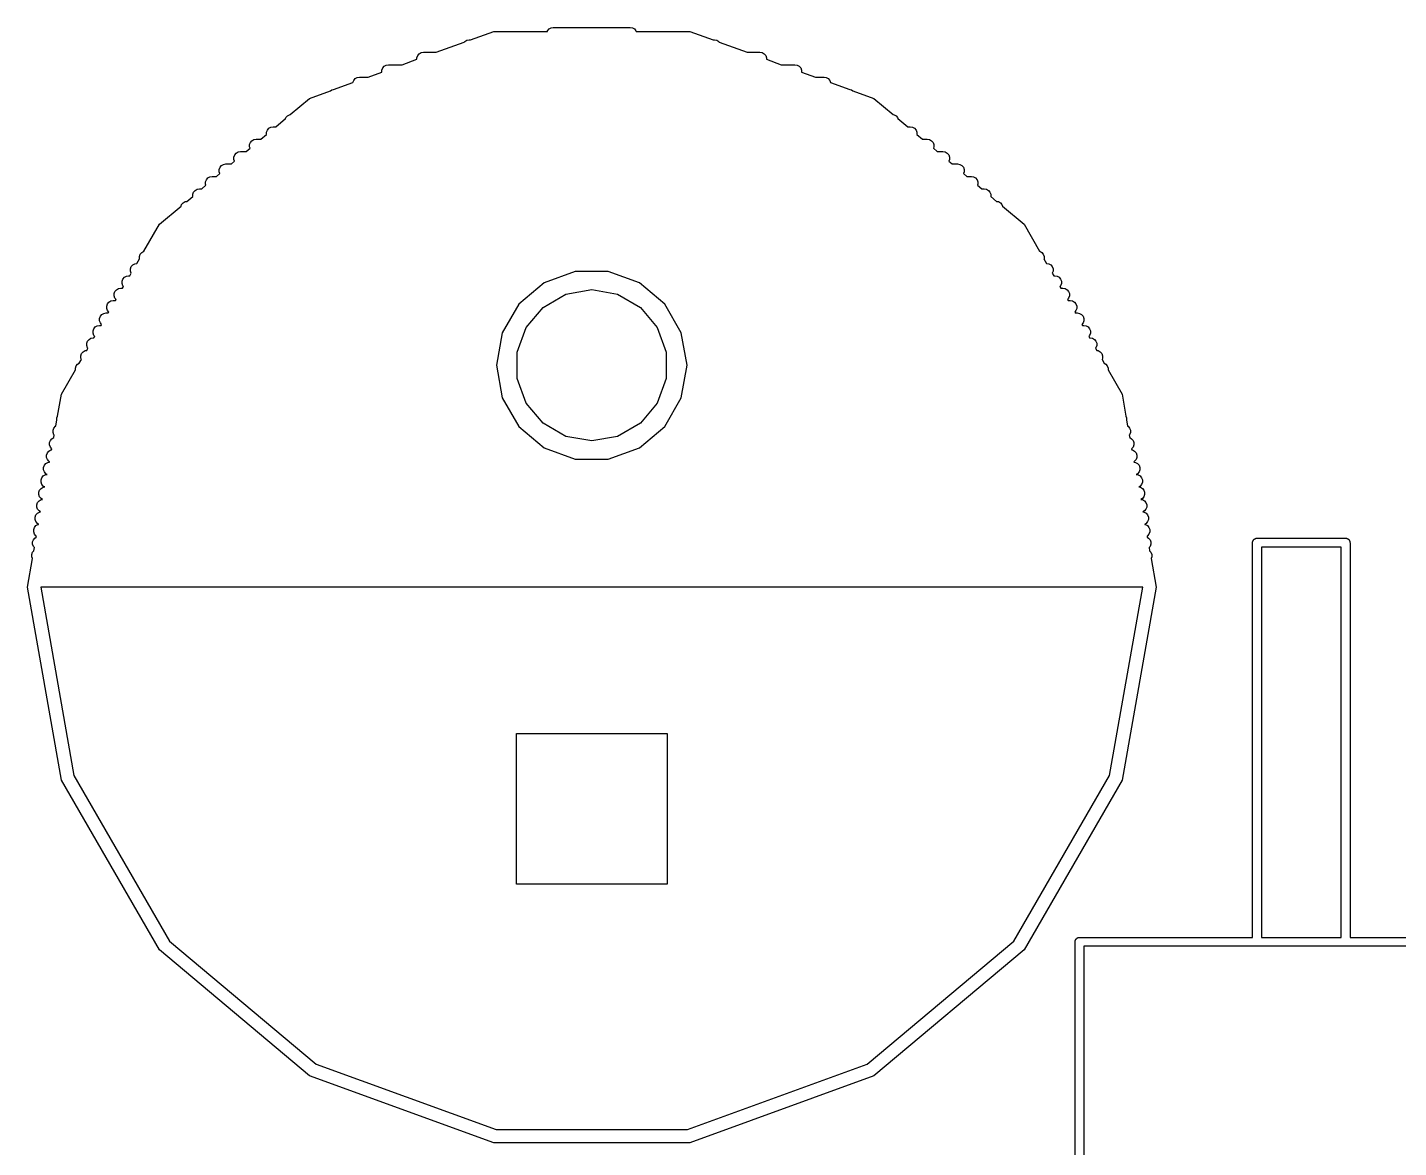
# Model space of a CAD drawing. Extents: x -2.2 to 86.5, y -78.6 to 9.2.
# Drawn here: x 37.64 to 53.1, y -11.32 to 1.31 of the extents above; entities that cross this region are included whole.
import ezdxf

# ---------------------------------------------------------------- set-up
doc = ezdxf.new("R2010")
doc.units = 0
doc.header["$MEASUREMENT"] = 0
doc.layers.add('BLACK', color=7, linetype='CONTINUOUS')

msp = doc.modelspace()

# ---------------------------------------------------------------- linework, layer by layer
at = {"layer": 'Black'}
for p, q in [((42.6318, 1.17), (42.8952, 1.26584)), ((42.8952, 1.26584), (43.4996, 1.26584)), ((43.4996, 1.26584), (43.502, 1.2725)), ((43.502, 1.2725), (43.5188, 1.29245)), ((43.5188, 1.29245), (43.5413, 1.30548)), ((43.5413, 1.30548), (43.567, 1.31)), ((43.567, 1.31), (44.433, 1.31)), ((44.433, 1.31), (44.4587, 1.30548)), ((44.4587, 1.30548), (44.4812, 1.29245)), ((44.4812, 1.29245), (44.498, 1.2725)), ((44.498, 1.2725), (44.5004, 1.26584)), ((44.5004, 1.26584), (45.1048, 1.26584)), ((45.1048, 1.26584), (45.3682, 1.17)), ((42.2472, 1.03), (42.5623, 1.14467)), ((42.5623, 1.14467), (42.5688, 1.15245)), ((42.5688, 1.15245), (42.5913, 1.16548)), ((42.5913, 1.16548), (42.617, 1.17)), ((42.617, 1.17), (42.6318, 1.17)), ((45.3682, 1.17), (45.383, 1.17)), ((45.383, 1.17), (45.4087, 1.16548)), ((45.4087, 1.16548), (45.4312, 1.15245)), ((45.4312, 1.15245), (45.4377, 1.14467)), ((45.4377, 1.14467), (45.7528, 1.03)), ((41.8626, 0.89), (42.0291, 0.95063)), ((42.0291, 0.96802), (42.038, 0.9925)), ((42.0291, 0.95063), (42.0291, 0.96802)), ((42.038, 0.9925), (42.0548, 1.01245)), ((42.0548, 1.01245), (42.0773, 1.02548)), ((42.0773, 1.02548), (42.103, 1.03)), ((42.103, 1.03), (42.2472, 1.03)), ((45.7528, 1.03), (45.897, 1.03)), ((45.897, 1.03), (45.9227, 1.02548)), ((45.9227, 1.02548), (45.9452, 1.01245)), ((45.9452, 1.01245), (45.962, 0.9925)), ((45.962, 0.9925), (45.9709, 0.96802)), ((45.9709, 0.96802), (45.9709, 0.95063)), ((45.9709, 0.95063), (46.1374, 0.89)), ((41.4779, 0.75), (41.6351, 0.80723)), ((41.6351, 0.82802), (41.644, 0.8525)), ((41.6351, 0.80723), (41.6351, 0.82802)), ((41.644, 0.8525), (41.6608, 0.87245)), ((41.6608, 0.87245), (41.6833, 0.88548)), ((41.6833, 0.88548), (41.709, 0.89)), ((41.709, 0.89), (41.8626, 0.89)), ((46.1374, 0.89), (46.291, 0.89)), ((46.291, 0.89), (46.3167, 0.88548)), ((46.3167, 0.88548), (46.3392, 0.87245)), ((46.3392, 0.87245), (46.356, 0.8525)), ((46.356, 0.8525), (46.3649, 0.82802)), ((46.3649, 0.82802), (46.3649, 0.80723)), ((46.3649, 0.80723), (46.5221, 0.75)), ((41.0897, 0.60872), (41.3071, 0.68785)), ((41.3071, 0.68802), (41.316, 0.7125)), ((41.3071, 0.68785), (41.3071, 0.68802)), ((41.316, 0.7125), (41.3328, 0.73245)), ((41.3328, 0.73245), (41.3553, 0.74548)), ((41.3553, 0.74548), (41.381, 0.75)), ((41.381, 0.75), (41.4779, 0.75)), ((46.5221, 0.75), (46.619, 0.75)), ((46.619, 0.75), (46.6447, 0.74548)), ((46.6447, 0.74548), (46.6672, 0.73245)), ((46.6672, 0.73245), (46.684, 0.7125)), ((46.684, 0.7125), (46.6929, 0.68802)), ((46.6929, 0.68802), (46.6929, 0.68785)), ((46.6929, 0.68785), (46.9103, 0.60872)), ((40.6007, 0.32713), (40.8188, 0.51009)), ((40.8188, 0.51009), (41.0552, 0.59614)), ((41.0552, 0.59614), (41.0713, 0.60548)), ((41.0713, 0.60548), (41.0897, 0.60872)), ((46.9103, 0.60872), (46.9287, 0.60548)), ((46.9287, 0.60548), (46.9448, 0.59614)), ((46.9448, 0.59614), (47.1812, 0.51009)), ((47.1812, 0.51009), (47.3993, 0.32713)), ((40.552, 0.2925), (40.5688, 0.31245)), ((40.5688, 0.31245), (40.5913, 0.32548)), ((40.5913, 0.32548), (40.6007, 0.32713)), ((47.3993, 0.32713), (47.4087, 0.32548)), ((47.4087, 0.32548), (47.4312, 0.31245)), ((47.4312, 0.31245), (47.448, 0.2925)), ((40.343, 0.1525), (40.3598, 0.17245)), ((40.3598, 0.17245), (40.3823, 0.18548)), ((40.3823, 0.18548), (40.408, 0.19)), ((40.408, 0.19), (40.4373, 0.19)), ((40.4373, 0.19), (40.5488, 0.28357)), ((40.5488, 0.28357), (40.552, 0.2925)), ((47.448, 0.2925), (47.4512, 0.28357)), ((47.4512, 0.28357), (47.5627, 0.19)), ((47.5627, 0.19), (47.592, 0.19)), ((47.592, 0.19), (47.6177, 0.18548)), ((47.6177, 0.18548), (47.6402, 0.17245)), ((47.6402, 0.17245), (47.657, 0.1525)), ((40.1431, -0.01198), (40.152, 0.0125)), ((40.152, 0.0125), (40.1688, 0.03245)), ((40.1688, 0.03245), (40.1913, 0.04548)), ((40.1913, 0.04548), (40.217, 0.05)), ((40.217, 0.05), (40.2704, 0.05)), ((40.2704, 0.05), (40.3341, 0.10345)), ((40.3341, 0.12802), (40.343, 0.1525)), ((40.3341, 0.10345), (40.3341, 0.12802)), ((47.657, 0.1525), (47.6659, 0.12802)), ((47.6659, 0.12802), (47.6659, 0.10345)), ((47.6659, 0.10345), (47.7296, 0.05)), ((47.7296, 0.05), (47.783, 0.05)), ((47.783, 0.05), (47.8087, 0.04548)), ((47.8087, 0.04548), (47.8312, 0.03245)), ((47.8312, 0.03245), (47.848, 0.0125)), ((47.848, 0.0125), (47.8569, -0.01198)), ((39.9661, -0.15198), (39.975, -0.1275)), ((39.9661, -0.17802), (39.9661, -0.15198)), ((39.975, -0.1275), (39.9918, -0.10755)), ((39.9918, -0.10755), (40.0143, -0.09452)), ((40.0143, -0.09452), (40.04, -0.09)), ((40.04, -0.09), (40.1036, -0.09)), ((40.1036, -0.09), (40.1484, -0.05242)), ((40.1431, -0.03802), (40.1431, -0.01198)), ((40.1484, -0.05242), (40.1431, -0.03802)), ((47.8569, -0.03802), (47.8516, -0.05242)), ((47.8516, -0.05242), (47.8964, -0.09)), ((47.8569, -0.01198), (47.8569, -0.03802)), ((47.8964, -0.09), (47.96, -0.09)), ((47.96, -0.09), (47.9857, -0.09452)), ((47.9857, -0.09452), (48.0082, -0.10755)), ((48.0082, -0.10755), (48.025, -0.1275)), ((48.025, -0.1275), (48.0339, -0.15198)), ((48.0339, -0.15198), (48.0339, -0.17802)), ((39.8011, -0.29198), (39.81, -0.2675)), ((39.8011, -0.31802), (39.8011, -0.29198)), ((39.81, -0.2675), (39.8268, -0.24755)), ((39.8268, -0.24755), (39.8493, -0.23452)), ((39.8493, -0.23452), (39.875, -0.23)), ((39.875, -0.23), (39.9367, -0.23)), ((39.9367, -0.23), (39.9738, -0.19895)), ((39.9738, -0.19895), (39.9661, -0.17802)), ((48.0339, -0.17802), (48.0262, -0.19895)), ((48.0262, -0.19895), (48.0633, -0.23)), ((48.0633, -0.23), (48.125, -0.23)), ((48.125, -0.23), (48.1507, -0.23452)), ((48.1507, -0.23452), (48.1732, -0.24755)), ((48.1732, -0.24755), (48.19, -0.2675)), ((48.19, -0.2675), (48.1989, -0.29198)), ((48.1989, -0.29198), (48.1989, -0.31802)), ((39.6461, -0.43198), (39.655, -0.4075)), ((39.6461, -0.45802), (39.6461, -0.43198)), ((39.6506, -0.47015), (39.6461, -0.45802)), ((39.655, -0.4075), (39.6718, -0.38755)), ((39.6718, -0.38755), (39.6943, -0.37452)), ((39.6943, -0.37452), (39.72, -0.37)), ((39.72, -0.37), (39.7699, -0.37)), ((39.7699, -0.37), (39.8083, -0.33776)), ((39.8083, -0.33776), (39.8011, -0.31802)), ((48.1989, -0.31802), (48.1917, -0.33776)), ((48.1917, -0.33776), (48.2301, -0.37)), ((48.2301, -0.37), (48.28, -0.37)), ((48.28, -0.37), (48.3057, -0.37452)), ((48.3057, -0.37452), (48.3282, -0.38755)), ((48.3282, -0.38755), (48.345, -0.4075)), ((48.345, -0.4075), (48.3539, -0.43198)), ((48.3539, -0.45802), (48.3494, -0.47015)), ((48.3539, -0.43198), (48.3539, -0.45802)), ((39.4349, -0.65107), (39.5021, -0.59468)), ((39.5021, -0.57198), (39.511, -0.5475)), ((39.5021, -0.59468), (39.5021, -0.57198)), ((39.511, -0.5475), (39.5278, -0.52755)), ((39.5278, -0.52755), (39.5503, -0.51452)), ((39.5503, -0.51452), (39.576, -0.51)), ((39.576, -0.51), (39.6031, -0.51)), ((39.6031, -0.51), (39.6506, -0.47015)), ((48.3494, -0.47015), (48.3969, -0.51)), ((48.3969, -0.51), (48.424, -0.51)), ((48.424, -0.51), (48.4497, -0.51452)), ((48.4497, -0.51452), (48.4722, -0.52755)), ((48.4722, -0.52755), (48.489, -0.5475)), ((48.489, -0.5475), (48.4979, -0.57198)), ((48.4979, -0.57198), (48.4979, -0.59468)), ((48.4979, -0.59468), (48.5651, -0.65107)), ((39.126, -0.91026), (39.3692, -0.70619)), ((39.3692, -0.70619), (39.376, -0.6875)), ((39.376, -0.6875), (39.3928, -0.66755)), ((39.3928, -0.66755), (39.4153, -0.65452)), ((39.4153, -0.65452), (39.4349, -0.65107)), ((48.5651, -0.65107), (48.5847, -0.65452)), ((48.5847, -0.65452), (48.6072, -0.66755)), ((48.6072, -0.66755), (48.624, -0.6875)), ((48.624, -0.6875), (48.6308, -0.70619)), ((48.6308, -0.70619), (48.874, -0.91026)), ((38.9506, -1.21412), (39.126, -0.91026)), ((48.874, -0.91026), (49.0494, -1.21412)), ((38.909, -1.2475), (38.9258, -1.22755)), ((38.9258, -1.22755), (38.9483, -1.21452)), ((38.9483, -1.21452), (38.9506, -1.21412)), ((49.0494, -1.21412), (49.0517, -1.21452)), ((49.0517, -1.21452), (49.0742, -1.22755)), ((49.0742, -1.22755), (49.091, -1.2475)), ((38.7991, -1.41198), (38.808, -1.3875)), ((38.808, -1.3875), (38.8248, -1.36755)), ((38.8248, -1.36755), (38.8473, -1.35452)), ((38.8473, -1.35452), (38.8721, -1.35016)), ((38.8721, -1.35016), (38.9009, -1.30018)), ((38.9001, -1.27198), (38.909, -1.2475)), ((38.9001, -1.29802), (38.9001, -1.27198)), ((38.9009, -1.30018), (38.9001, -1.29802)), ((49.091, -1.2475), (49.0999, -1.27198)), ((49.0999, -1.29802), (49.0991, -1.30018)), ((49.0991, -1.30018), (49.1279, -1.35016)), ((49.0999, -1.27198), (49.0999, -1.29802)), ((49.1279, -1.35016), (49.1527, -1.35452)), ((49.1527, -1.35452), (49.1752, -1.36755)), ((49.1752, -1.36755), (49.192, -1.3875)), ((49.192, -1.3875), (49.2009, -1.41198)), ((38.7051, -1.55198), (38.714, -1.5275)), ((38.714, -1.5275), (38.7308, -1.50755)), ((38.7308, -1.50755), (38.7533, -1.49452)), ((38.7533, -1.49452), (38.779, -1.49)), ((38.779, -1.49), (38.7913, -1.49)), ((38.7913, -1.49), (38.8077, -1.46161)), ((38.7991, -1.43802), (38.7991, -1.41198)), ((38.8077, -1.46161), (38.7991, -1.43802)), ((43.8133, -1.44133), (43.4625, -1.56902)), ((44.1867, -1.44133), (43.8133, -1.44133)), ((44.5375, -1.56902), (44.1867, -1.44133)), ((49.2009, -1.43802), (49.1923, -1.46161)), ((49.1923, -1.46161), (49.2087, -1.49)), ((49.2009, -1.41198), (49.2009, -1.43802)), ((49.2087, -1.49), (49.221, -1.49)), ((49.221, -1.49), (49.2467, -1.49452)), ((49.2467, -1.49452), (49.2692, -1.50755)), ((49.2692, -1.50755), (49.286, -1.5275)), ((49.286, -1.5275), (49.2949, -1.55198)), ((38.6151, -1.69198), (38.624, -1.6675)), ((38.6151, -1.71802), (38.6151, -1.69198)), ((38.624, -1.6675), (38.6408, -1.64755)), ((38.6408, -1.64755), (38.6633, -1.63452)), ((38.6633, -1.63452), (38.689, -1.63)), ((38.689, -1.63), (38.7105, -1.63)), ((38.7051, -1.57802), (38.7051, -1.55198)), ((38.714, -1.6025), (38.7051, -1.57802)), ((38.7105, -1.63), (38.7214, -1.61121)), ((38.7214, -1.61121), (38.714, -1.6025)), ((43.4625, -1.56902), (43.1765, -1.809)), ((43.4515, -1.84637), (43.7082, -1.69821)), ((43.7082, -1.69821), (44, -1.64675)), ((44, -1.64675), (44.2918, -1.69821)), ((44.2918, -1.69821), (44.5485, -1.84637)), ((44.8235, -1.809), (44.5375, -1.56902)), ((49.286, -1.6025), (49.2786, -1.61121)), ((49.2786, -1.61121), (49.2895, -1.63)), ((49.2949, -1.57802), (49.286, -1.6025)), ((49.2895, -1.63), (49.311, -1.63)), ((49.2949, -1.55198), (49.2949, -1.57802)), ((49.311, -1.63), (49.3367, -1.63452)), ((49.3367, -1.63452), (49.3592, -1.64755)), ((49.3592, -1.64755), (49.376, -1.6675)), ((49.376, -1.6675), (49.3849, -1.69198)), ((49.3849, -1.69198), (49.3849, -1.71802)), ((38.5311, -1.83198), (38.54, -1.8075)), ((38.5311, -1.85802), (38.5311, -1.83198)), ((38.54, -1.8075), (38.5568, -1.78755)), ((38.5568, -1.78755), (38.5793, -1.77452)), ((38.5793, -1.77452), (38.605, -1.77)), ((38.605, -1.77), (38.6297, -1.77)), ((38.624, -1.7425), (38.6151, -1.71802)), ((38.6368, -1.75768), (38.624, -1.7425)), ((38.6297, -1.77), (38.6368, -1.75768)), ((43.1765, -1.809), (42.9898, -2.13233)), ((43.2611, -2.07338), (43.4515, -1.84637)), ((44.5485, -1.84637), (44.7389, -2.07338)), ((45.0102, -2.13233), (44.8235, -1.809)), ((49.376, -1.7425), (49.3632, -1.75768)), ((49.3632, -1.75768), (49.3703, -1.77)), ((49.3703, -1.77), (49.395, -1.77)), ((49.3849, -1.71802), (49.376, -1.7425)), ((49.395, -1.77), (49.4207, -1.77452)), ((49.4207, -1.77452), (49.4432, -1.78755)), ((49.4432, -1.78755), (49.46, -1.8075)), ((49.46, -1.8075), (49.4689, -1.83198)), ((49.4689, -1.83198), (49.4689, -1.85802)), ((38.4511, -1.97198), (38.46, -1.9475)), ((38.4511, -1.99802), (38.4511, -1.97198)), ((38.46, -2.0225), (38.4511, -1.99802)), ((38.46, -1.9475), (38.4768, -1.92755)), ((38.4768, -1.92755), (38.4993, -1.91452)), ((38.4993, -1.91452), (38.525, -1.91)), ((38.525, -1.91), (38.5488, -1.91)), ((38.54, -1.8825), (38.5311, -1.85802)), ((38.5547, -1.89992), (38.54, -1.8825)), ((38.5488, -1.91), (38.5547, -1.89992)), ((49.46, -1.8825), (49.4453, -1.89992)), ((49.4453, -1.89992), (49.4512, -1.91)), ((49.4512, -1.91), (49.475, -1.91)), ((49.4689, -1.85802), (49.46, -1.8825)), ((49.475, -1.91), (49.5007, -1.91452)), ((49.5007, -1.91452), (49.5232, -1.92755)), ((49.5232, -1.92755), (49.54, -1.9475)), ((49.54, -1.9475), (49.5489, -1.97198)), ((49.5489, -1.99802), (49.54, -2.0225)), ((49.5489, -1.97198), (49.5489, -1.99802)), ((38.3771, -2.11198), (38.386, -2.0875)), ((38.3771, -2.13802), (38.3771, -2.11198)), ((38.386, -2.1625), (38.3771, -2.13802)), ((38.386, -2.0875), (38.4028, -2.06755)), ((38.3961, -2.17451), (38.386, -2.1625)), ((38.4028, -2.06755), (38.4253, -2.05452)), ((38.4253, -2.05452), (38.451, -2.05)), ((38.451, -2.05), (38.468, -2.05)), ((38.4742, -2.03933), (38.46, -2.0225)), ((38.468, -2.05), (38.4742, -2.03933)), ((42.9898, -2.13233), (42.925, -2.5)), ((43.1597, -2.35183), (43.2611, -2.07338)), ((44.7389, -2.07338), (44.8403, -2.35183)), ((45.075, -2.5), (45.0102, -2.13233)), ((49.54, -2.0225), (49.5258, -2.03933)), ((49.5258, -2.03933), (49.532, -2.05)), ((49.532, -2.05), (49.549, -2.05)), ((49.549, -2.05), (49.5747, -2.05452)), ((49.5747, -2.05452), (49.5972, -2.06755)), ((49.5972, -2.06755), (49.614, -2.0875)), ((49.614, -2.1625), (49.6039, -2.17451)), ((49.614, -2.0875), (49.6229, -2.11198)), ((49.6229, -2.13802), (49.614, -2.1625)), ((49.6229, -2.11198), (49.6229, -2.13802)), ((38.3055, -2.3315), (38.3193, -2.30757)), ((38.3061, -2.25198), (38.315, -2.2275)), ((38.3061, -2.27802), (38.3061, -2.25198)), ((38.315, -2.3025), (38.3061, -2.27802)), ((38.315, -2.2275), (38.3318, -2.20755)), ((38.3193, -2.30757), (38.315, -2.3025)), ((38.3318, -2.20755), (38.3543, -2.19452)), ((38.3543, -2.19452), (38.38, -2.19)), ((38.38, -2.19), (38.3872, -2.19)), ((38.3872, -2.19), (38.3961, -2.17451)), ((49.6039, -2.17451), (49.6128, -2.19)), ((49.6128, -2.19), (49.62, -2.19)), ((49.62, -2.19), (49.6457, -2.19452)), ((49.6457, -2.19452), (49.6682, -2.20755)), ((49.6682, -2.20755), (49.685, -2.2275)), ((49.685, -2.3025), (49.6807, -2.30757)), ((49.6807, -2.30757), (49.6945, -2.3315)), ((49.685, -2.2275), (49.6939, -2.25198)), ((49.6939, -2.27802), (49.685, -2.3025)), ((49.6939, -2.25198), (49.6939, -2.27802)), ((38.2212, -2.47749), (38.2461, -2.43438)), ((38.2401, -2.39198), (38.249, -2.3675)), ((38.2401, -2.41802), (38.2401, -2.39198)), ((38.2461, -2.43438), (38.2401, -2.41802)), ((38.249, -2.3675), (38.2658, -2.34755)), ((38.2658, -2.34755), (38.2883, -2.33452)), ((38.2883, -2.33452), (38.3055, -2.3315)), ((43.1597, -2.64817), (43.1597, -2.35183)), ((44.8403, -2.35183), (44.8403, -2.64817)), ((49.6945, -2.3315), (49.7117, -2.33452)), ((49.7117, -2.33452), (49.7342, -2.34755)), ((49.7342, -2.34755), (49.751, -2.3675)), ((49.751, -2.3675), (49.7599, -2.39198)), ((49.7599, -2.41802), (49.7539, -2.43438)), ((49.7539, -2.43438), (49.7788, -2.47749)), ((49.7599, -2.39198), (49.7599, -2.41802)), ((38.0212, -2.8239), (38.1781, -2.55208)), ((38.1781, -2.53198), (38.187, -2.5075)), ((38.1781, -2.55208), (38.1781, -2.53198)), ((38.187, -2.5075), (38.2038, -2.48755)), ((38.2038, -2.48755), (38.2212, -2.47749)), ((42.925, -2.5), (42.9898, -2.86767)), ((45.0102, -2.86767), (45.075, -2.5)), ((49.7788, -2.47749), (49.7962, -2.48755)), ((49.7962, -2.48755), (49.813, -2.5075)), ((49.813, -2.5075), (49.8219, -2.53198)), ((49.8219, -2.53198), (49.8219, -2.55208)), ((49.8219, -2.55208), (49.9788, -2.8239)), ((43.2611, -2.92662), (43.1597, -2.64817)), ((44.8403, -2.64817), (44.7389, -2.92662)), ((37.9775, -3.07174), (38.0212, -2.8239)), ((42.9898, -2.86767), (43.1765, -3.191)), ((43.4515, -3.15362), (43.2611, -2.92662)), ((44.7389, -2.92662), (44.5485, -3.15362)), ((44.8235, -3.191), (45.0102, -2.86767)), ((49.9788, -2.8239), (50.0225, -3.07174)), ((37.9701, -3.09198), (37.9775, -3.07174)), ((50.0225, -3.07174), (50.0299, -3.09198)), ((37.9271, -3.23198), (37.936, -3.2075)), ((37.9271, -3.25802), (37.9271, -3.23198)), ((37.936, -3.2075), (37.9528, -3.18755)), ((37.9528, -3.18755), (37.9576, -3.18479)), ((37.9576, -3.18479), (37.9701, -3.11351)), ((37.9701, -3.11351), (37.9701, -3.09198)), ((43.1765, -3.191), (43.4625, -3.43098)), ((43.7082, -3.30179), (43.4515, -3.15362)), ((44.5485, -3.15362), (44.2918, -3.30179)), ((44.5375, -3.43098), (44.8235, -3.191)), ((50.0299, -3.09198), (50.0299, -3.11351)), ((50.0299, -3.11351), (50.0424, -3.18479)), ((50.0424, -3.18479), (50.0472, -3.18755)), ((50.0472, -3.18755), (50.064, -3.2075)), ((50.064, -3.2075), (50.0729, -3.23198)), ((50.0729, -3.23198), (50.0729, -3.25802)), ((37.8881, -3.37198), (37.897, -3.3475)), ((37.8881, -3.39802), (37.8881, -3.37198)), ((37.897, -3.4225), (37.8881, -3.39802)), ((37.897, -3.3475), (37.9138, -3.32755)), ((37.9138, -3.32755), (37.9345, -3.31559)), ((37.936, -3.2825), (37.9271, -3.25802)), ((37.9345, -3.31559), (37.9396, -3.28673)), ((37.9396, -3.28673), (37.936, -3.2825)), ((44, -3.35325), (43.7082, -3.30179)), ((44.2918, -3.30179), (44, -3.35325)), ((50.064, -3.2825), (50.0604, -3.28673)), ((50.0604, -3.28673), (50.0655, -3.31559)), ((50.0729, -3.25802), (50.064, -3.2825)), ((50.0655, -3.31559), (50.0862, -3.32755)), ((50.0862, -3.32755), (50.103, -3.3475)), ((50.103, -3.3475), (50.1119, -3.37198)), ((50.1119, -3.39802), (50.103, -3.4225)), ((50.1119, -3.37198), (50.1119, -3.39802)), ((37.8531, -3.51198), (37.862, -3.4875)), ((37.8531, -3.53802), (37.8531, -3.51198)), ((37.862, -3.5625), (37.8531, -3.53802)), ((37.862, -3.4875), (37.8788, -3.46755)), ((37.8788, -3.46755), (37.9013, -3.45452)), ((37.9124, -3.44082), (37.897, -3.4225)), ((37.9013, -3.45452), (37.9103, -3.45295)), ((37.9103, -3.45295), (37.9124, -3.44082)), ((43.4625, -3.43098), (43.8133, -3.55867)), ((44.1867, -3.55867), (44.5375, -3.43098)), ((50.103, -3.4225), (50.0876, -3.44082)), ((50.0876, -3.44082), (50.0897, -3.45295)), ((50.0897, -3.45295), (50.0987, -3.45452)), ((50.0987, -3.45452), (50.1212, -3.46755)), ((50.1212, -3.46755), (50.138, -3.4875)), ((50.138, -3.4875), (50.1469, -3.51198)), ((50.1469, -3.53802), (50.138, -3.5625)), ((50.1469, -3.51198), (50.1469, -3.53802)), ((37.8201, -3.65198), (37.829, -3.6275)), ((37.8201, -3.67802), (37.8201, -3.65198)), ((37.829, -3.7025), (37.8201, -3.67802)), ((37.829, -3.6275), (37.8458, -3.60755)), ((37.8458, -3.72245), (37.829, -3.7025)), ((37.8458, -3.60755), (37.8683, -3.59452)), ((37.8788, -3.58245), (37.862, -3.5625)), ((37.8683, -3.59452), (37.8859, -3.59143)), ((37.8867, -3.58699), (37.8788, -3.58245)), ((37.8859, -3.59143), (37.8867, -3.58699)), ((43.8133, -3.55867), (44.1867, -3.55867)), ((50.1212, -3.58245), (50.1133, -3.58699)), ((50.1133, -3.58699), (50.1141, -3.59143)), ((50.1141, -3.59143), (50.1317, -3.59452)), ((50.138, -3.5625), (50.1212, -3.58245)), ((50.1317, -3.59452), (50.1542, -3.60755)), ((50.1542, -3.60755), (50.171, -3.6275)), ((50.171, -3.7025), (50.1542, -3.72245)), ((50.171, -3.6275), (50.1799, -3.65198)), ((50.1799, -3.67802), (50.171, -3.7025)), ((50.1799, -3.65198), (50.1799, -3.67802)), ((37.7911, -3.79198), (37.8, -3.7675)), ((37.7911, -3.81802), (37.7911, -3.79198)), ((37.8, -3.8425), (37.7911, -3.81802)), ((37.8, -3.7675), (37.8168, -3.74755)), ((37.8168, -3.86245), (37.8, -3.8425)), ((37.8168, -3.74755), (37.8393, -3.73452)), ((37.8322, -3.87137), (37.8168, -3.86245)), ((37.8393, -3.73452), (37.8603, -3.73083)), ((37.8603, -3.73083), (37.8458, -3.72245)), ((50.1542, -3.72245), (50.1397, -3.73083)), ((50.1397, -3.73083), (50.1607, -3.73452)), ((50.1607, -3.73452), (50.1832, -3.74755)), ((50.1832, -3.86245), (50.1678, -3.87137)), ((50.1832, -3.74755), (50.2, -3.7675)), ((50.2, -3.8425), (50.1832, -3.86245)), ((50.2, -3.7675), (50.2089, -3.79198)), ((50.2089, -3.81802), (50.2, -3.8425)), ((50.2089, -3.79198), (50.2089, -3.81802)), ((37.7661, -3.93198), (37.775, -3.9075)), ((37.7661, -3.95802), (37.7661, -3.93198)), ((37.775, -3.9825), (37.7661, -3.95802)), ((37.7688, -4.02755), (37.7913, -4.01452)), ((37.775, -3.9075), (37.7918, -3.88755)), ((37.7918, -4.00245), (37.775, -3.9825)), ((37.7913, -4.01452), (37.8077, -4.01164)), ((37.7918, -3.88755), (37.8143, -3.87452)), ((37.8077, -4.01164), (37.7918, -4.00245)), ((37.8143, -3.87452), (37.8322, -3.87137)), ((50.1678, -3.87137), (50.1857, -3.87452)), ((50.1857, -3.87452), (50.2082, -3.88755)), ((50.2082, -4.00245), (50.1923, -4.01164)), ((50.1923, -4.01164), (50.2087, -4.01452)), ((50.2082, -3.88755), (50.225, -3.9075)), ((50.225, -3.9825), (50.2082, -4.00245)), ((50.2087, -4.01452), (50.2312, -4.02755)), ((50.225, -3.9075), (50.2339, -3.93198)), ((50.2339, -3.95802), (50.225, -3.9825)), ((50.2339, -3.93198), (50.2339, -3.95802)), ((37.733, -4.1875), (37.7498, -4.16755)), ((37.7431, -4.07198), (37.752, -4.0475)), ((37.7431, -4.09802), (37.7431, -4.07198)), ((37.752, -4.1225), (37.7431, -4.09802)), ((37.7498, -4.16755), (37.7723, -4.15452)), ((37.752, -4.0475), (37.7688, -4.02755)), ((37.7688, -4.14245), (37.752, -4.1225)), ((37.7856, -4.15218), (37.7688, -4.14245)), ((37.7723, -4.15452), (37.7856, -4.15218)), ((50.2312, -4.14245), (50.2144, -4.15218)), ((50.2144, -4.15218), (50.2277, -4.15452)), ((50.2277, -4.15452), (50.2502, -4.16755)), ((50.2312, -4.02755), (50.248, -4.0475)), ((50.248, -4.1225), (50.2312, -4.14245)), ((50.248, -4.0475), (50.2569, -4.07198)), ((50.2569, -4.09802), (50.248, -4.1225)), ((50.2502, -4.16755), (50.267, -4.1875)), ((50.2569, -4.07198), (50.2569, -4.09802)), ((37.7081, -4.35198), (37.717, -4.3275)), ((37.717, -4.3275), (37.7338, -4.30755)), ((37.7241, -4.21198), (37.733, -4.1875)), ((37.7241, -4.23802), (37.7241, -4.21198)), ((37.733, -4.2625), (37.7241, -4.23802)), ((37.7498, -4.28245), (37.733, -4.2625)), ((37.7338, -4.30755), (37.7563, -4.29452)), ((37.7627, -4.28991), (37.7498, -4.28245)), ((37.7563, -4.29452), (37.7621, -4.29351)), ((37.7621, -4.29351), (37.7627, -4.28991)), ((50.2502, -4.28245), (50.2373, -4.28991)), ((50.2373, -4.28991), (50.2379, -4.29351)), ((50.2379, -4.29351), (50.2437, -4.29452)), ((50.2437, -4.29452), (50.2662, -4.30755)), ((50.267, -4.2625), (50.2502, -4.28245)), ((50.2662, -4.30755), (50.283, -4.3275)), ((50.267, -4.1875), (50.2759, -4.21198)), ((50.2759, -4.23802), (50.267, -4.2625)), ((50.2759, -4.21198), (50.2759, -4.23802)), ((50.283, -4.3275), (50.2919, -4.35198)), ((37.6961, -4.49198), (37.705, -4.4675)), ((37.705, -4.4675), (37.7218, -4.44755)), ((37.7081, -4.37802), (37.7081, -4.35198)), ((37.717, -4.4025), (37.7081, -4.37802)), ((37.7338, -4.42245), (37.717, -4.4025)), ((37.7218, -4.44755), (37.7364, -4.43911)), ((37.7388, -4.42536), (37.7338, -4.42245)), ((37.7364, -4.43911), (37.7388, -4.42536)), ((50.2662, -4.42245), (50.2612, -4.42536)), ((50.2612, -4.42536), (50.2636, -4.43911)), ((50.2636, -4.43911), (50.2782, -4.44755)), ((50.283, -4.4025), (50.2662, -4.42245)), ((50.2782, -4.44755), (50.295, -4.4675)), ((50.2919, -4.37802), (50.283, -4.4025)), ((50.2919, -4.35198), (50.2919, -4.37802)), ((50.295, -4.4675), (50.3039, -4.49198)), ((51.4523, -4.48721), (51.453, -4.4829)), ((51.453, -4.4829), (51.4552, -4.47911)), ((51.4552, -4.47911), (51.4567, -4.475)), ((51.4567, -4.475), (51.4595, -4.47165)), ((51.4595, -4.47165), (51.4617, -4.46786)), ((51.4617, -4.46786), (51.465, -4.46505)), ((51.465, -4.46505), (51.4679, -4.4617)), ((51.4679, -4.4617), (51.4716, -4.45951)), ((51.4716, -4.45951), (51.475, -4.4567)), ((51.475, -4.4567), (51.4791, -4.4552)), ((51.4791, -4.4552), (51.4829, -4.45301)), ((51.4829, -4.45301), (51.4872, -4.45226)), ((51.4872, -4.45226), (51.4913, -4.45076)), ((51.4913, -4.45076), (51.4957, -4.45076)), ((51.4957, -4.45076), (51.5, -4.45)), ((51.5, -4.45), (52.5, -4.45)), ((52.5, -4.45), (52.5043, -4.45076)), ((52.5043, -4.45076), (52.5087, -4.45076)), ((52.5087, -4.45076), (52.5128, -4.45226)), ((52.5128, -4.45226), (52.5171, -4.45301)), ((52.5171, -4.45301), (52.5209, -4.4552)), ((52.5209, -4.4552), (52.525, -4.4567)), ((52.525, -4.4567), (52.5284, -4.45951)), ((52.5284, -4.45951), (52.5321, -4.4617)), ((52.5321, -4.4617), (52.535, -4.46505)), ((52.535, -4.46505), (52.5383, -4.46786)), ((52.5383, -4.46786), (52.5405, -4.47165)), ((52.5405, -4.47165), (52.5433, -4.475)), ((52.5433, -4.475), (52.5448, -4.47911)), ((52.5448, -4.47911), (52.547, -4.4829)), ((52.547, -4.4829), (52.5477, -4.48721)), ((37.6861, -4.63198), (37.695, -4.6075)), ((37.6861, -4.65802), (37.6861, -4.63198)), ((37.695, -4.6075), (37.7098, -4.58991)), ((37.6961, -4.51802), (37.6961, -4.49198)), ((37.705, -4.5425), (37.6961, -4.51802)), ((37.7159, -4.55542), (37.705, -4.5425)), ((37.7098, -4.58991), (37.7159, -4.55542)), ((50.295, -4.5425), (50.2841, -4.55542)), ((50.2841, -4.55542), (50.2902, -4.58991)), ((50.2902, -4.58991), (50.305, -4.6075)), ((50.3039, -4.51802), (50.295, -4.5425)), ((50.3039, -4.49198), (50.3039, -4.51802)), ((50.305, -4.6075), (50.3139, -4.63198)), ((50.3139, -4.63198), (50.3139, -4.65802)), ((51.45, -4.5), (51.4508, -4.49569)), ((51.45, -8.95), (51.45, -4.5)), ((51.4508, -4.49132), (51.4523, -4.48721)), ((51.4508, -4.49569), (51.4508, -4.49132)), ((51.55, -4.55), (51.55, -8.95)), ((52.45, -4.55), (51.55, -4.55)), ((52.45, -8.95), (52.45, -4.55)), ((52.5477, -4.48721), (52.5492, -4.49132)), ((52.5492, -4.49132), (52.5492, -4.49569)), ((52.5492, -4.49569), (52.55, -4.5)), ((52.55, -4.5), (52.55, -8.95)), ((37.6375, -5), (37.694, -4.6796)), ((37.694, -4.6796), (37.6861, -4.65802)), ((50.3139, -4.65802), (50.306, -4.6796)), ((50.306, -4.6796), (50.3625, -5)), ((38.0212, -7.1761), (37.6375, -5)), ((50.2125, -5), (37.7875, -5)), ((37.7875, -5), (38.1622, -7.1248)), ((49.8378, -7.1248), (50.2125, -5)), ((50.3625, -5), (49.9788, -7.1761)), ((43.15, -8.35), (43.15, -6.65)), ((43.15, -6.65), (44.85, -6.65)), ((44.85, -6.65), (44.85, -8.35)), ((39.126, -9.08974), (38.0212, -7.1761)), ((38.1622, -7.1248), (39.2409, -8.99332)), ((48.7591, -8.99332), (49.8378, -7.1248)), ((49.9788, -7.1761), (48.874, -9.08974)), ((44.85, -8.35), (43.15, -8.35)), ((49.4617, -8.96786), (49.465, -8.96505)), ((49.465, -8.96505), (49.4679, -8.9617)), ((49.4679, -8.9617), (49.4716, -8.95951)), ((49.4716, -8.95951), (49.475, -8.9567)), ((49.475, -8.9567), (49.4791, -8.9552)), ((49.4791, -8.9552), (49.4829, -8.95301)), ((49.4829, -8.95301), (49.4872, -8.95225)), ((49.4872, -8.95225), (49.4913, -8.95076)), ((49.4913, -8.95076), (49.4957, -8.95076)), ((49.4957, -8.95076), (49.5, -8.95)), ((49.5, -8.95), (51.45, -8.95)), ((51.55, -8.95), (52.45, -8.95)), ((52.55, -8.95), (53.7773, -8.95)), ((40.8188, -10.5101), (39.126, -9.08974)), ((39.2409, -8.99332), (40.8937, -10.3802)), ((47.1062, -10.3802), (48.7591, -8.99332)), ((48.874, -9.08974), (47.1812, -10.5101)), ((49.45, -9), (49.4508, -8.99569)), ((49.45, -18), (49.45, -9)), ((49.4508, -8.99132), (49.4523, -8.98721)), ((49.4508, -8.99569), (49.4508, -8.99132)), ((49.4523, -8.98721), (49.453, -8.9829)), ((49.453, -8.9829), (49.4552, -8.97911)), ((49.4552, -8.97911), (49.4567, -8.975)), ((49.4567, -8.975), (49.4595, -8.97165)), ((49.4595, -8.97165), (49.4617, -8.96786)), ((53.6791, -9.05), (49.55, -9.05)), ((49.55, -9.05), (49.55, -17.95)), ((42.8952, -11.2658), (40.8188, -10.5101)), ((40.8937, -10.3802), (42.9212, -11.1181)), ((45.0788, -11.1181), (47.1062, -10.3802)), ((47.1812, -10.5101), (45.1048, -11.2658)), ((42.9212, -11.1181), (45.0788, -11.1181)), ((45.1048, -11.2658), (42.8952, -11.2658))]:
    msp.add_line(p, q, dxfattribs=at)

doc.saveas('drawing.dxf')
